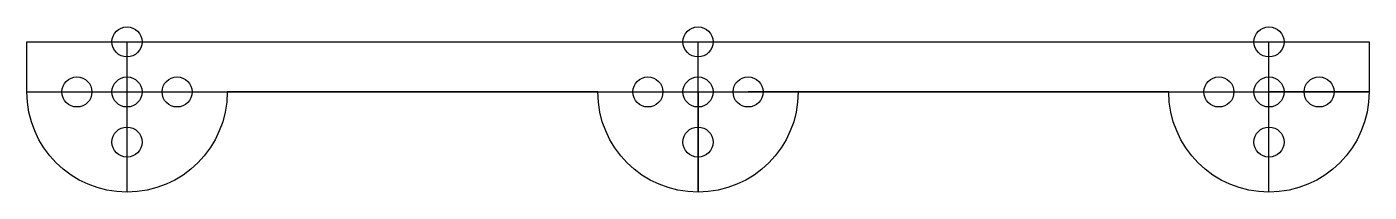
# Model space of a CAD drawing. Header units: millimetres. Extents: x 5 to 139, y -15 to 2.
import ezdxf

# ---------------------------------------------------------------- set-up
doc = ezdxf.new("R2010")
doc.units = ezdxf.units.MM
doc.layers.get('0').update_dxf_attribs({"linetype": 'CONTINUOUS'})

msp = doc.modelspace()

# ---------------------------------------------------------------- linework, layer by layer
for p, q in [((15, -15), (15, 0)), ((72, -15), (72, 0)), ((129, -15), (129, 0)), ((5, -5), (139, -5)), ((15, -15), (15, -5)), ((62, -5), (82, -5)), ((62, -5), (67, -5)), ((72, -5), (72, -15)), ((82, -5), (77, -5)), ((119, -5), (139, -5)), ((119, -5), (129, -5)), ((139, -5), (129, -5)), ((129, -15), (129, -5))]:
    msp.add_line(p, q)
msp.add_lwpolyline([(139, -5, -1), (119, -5), (82, -5, -1), (62, -5), (25, -5, -1), (5, -5), (5, 0), (139, 0)], format="xyb", close=True)
for centre in [(15, 0), (72, 0), (129, 0), (10, -5), (15, -5), (20, -5), (67, -5), (72, -5), (77, -5), (124, -5), (129, -5), (134, -5), (15, -10), (72, -10), (129, -10)]:
    msp.add_circle(centre, 1.5)

doc.saveas('drawing.dxf')
